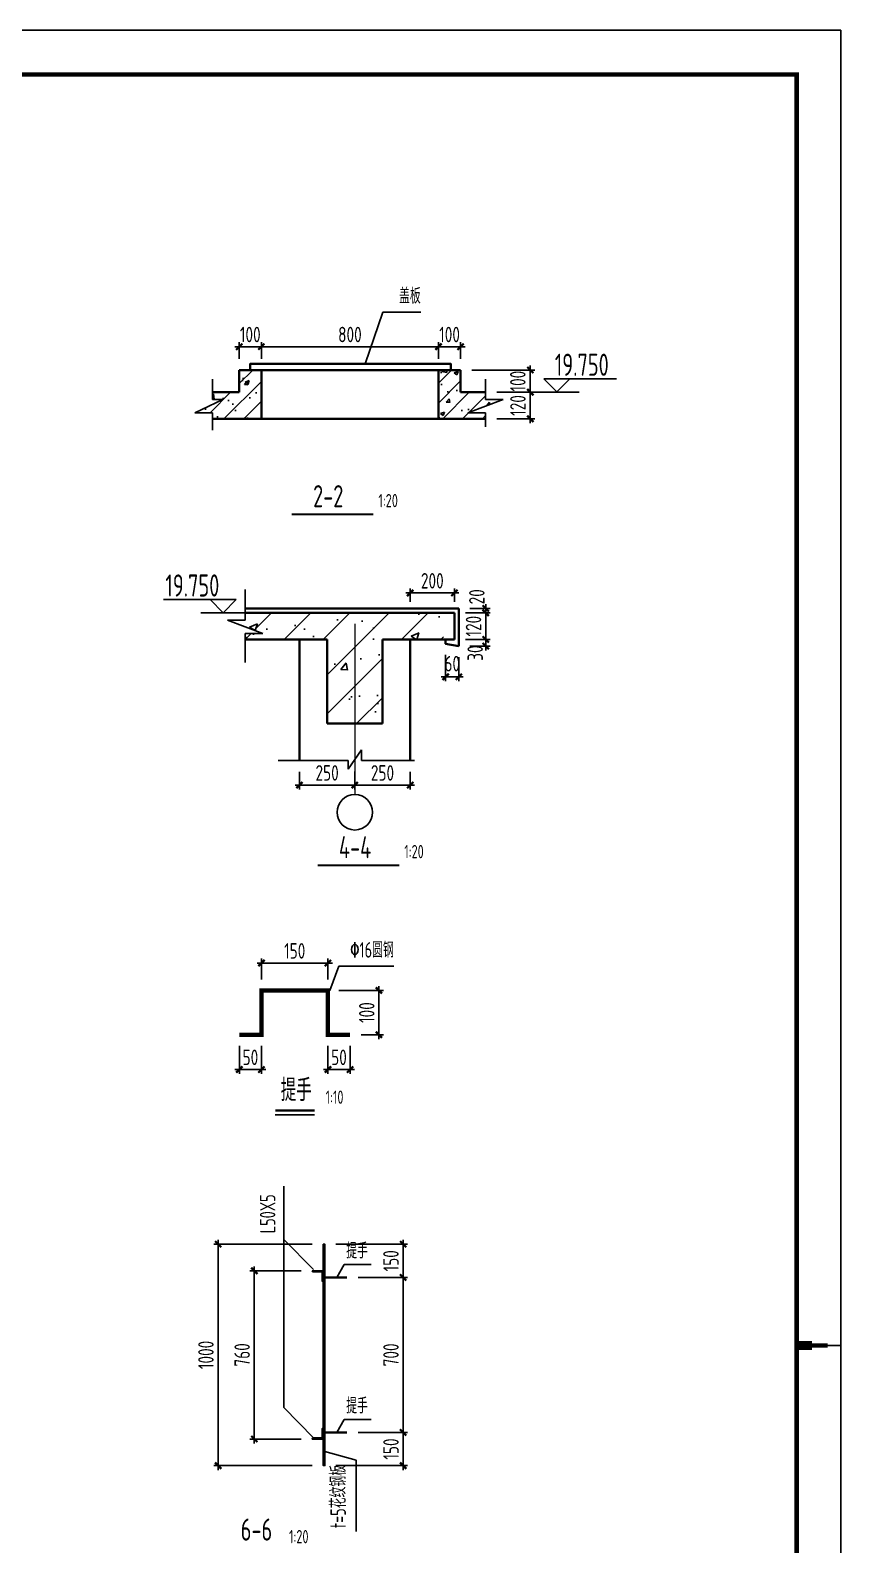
# Model space of a CAD drawing. Extents: x 665703 to 1047784, y -160603 to 92239.
# Drawn here: x 930148 to 948469, y -65546 to -31349 of the extents above; entities that cross this region are included whole.
import ezdxf
from ezdxf.enums import TextEntityAlignment as Align

# ---------------------------------------------------------------- set-up
doc = ezdxf.new("R2010")
doc.units = 0
doc.header["$LTSCALE"] = 800
doc.linetypes.add('ACAD_ISO10W100', pattern=[18, 12, -3, 0, -3])
doc.layers.get('0').update_dxf_attribs({"linetype": 'CONTINUOUS'})
doc.layers.get('Defpoints').update_dxf_attribs({"linetype": 'CONTINUOUS'})
for name, color, linetype in [('DIM', 2, 'CONTINUOUS'), ('HATCH', 254, 'CONTINUOUS'), ('TEXT', 7, 'CONTINUOUS'), ('THICK', 6, 'CONTINUOUS'), ('THIN', 7, 'CONTINUOUS'), ('TK', 7, 'CONTINUOUS'), ('细线', 7, 'CONTINUOUS')]:
    doc.layers.add(name, color=color, linetype=linetype)
doc.layers.add('实体线', color=3, linetype='CONTINUOUS', lineweight=35)
doc.layers.add('轴线', color=4, linetype='ACAD_ISO10W100', lineweight=20)
doc.styles.add('TSSD_Dimension', font='Tssdeng.shx', dxfattribs={"width": 0.75, "bigfont": 'hztxt.shx'})
doc.styles.add('TSSD_Norm', font='Tssdeng.shx', dxfattribs={"bigfont": 'hztxt.shx'})
doc.styles.add('TSSD_Rein', font='Tssdeng.shx', dxfattribs={"width": 0.7, "bigfont": 'hztxt.shx'})
doc.dimstyles.new('TSSD_20_100', dxfattribs={"dimtxt": 350, "dimasz": 100, "dimexe": 100, "dimexo": 250, "dimgap": 100, "dimtad": 1, "dimdec": 0, "dimlfac": 0.2, "dimzin": 0, "dimdsep": 46, "dimtxsty": 'TSSD_Dimension', "dimblk": 'ARCHTICK', "dimcen": 0, "dimdle": 100, "dimclrt": 7, "dimadec": 0, "dimazin": 0, "dimtfac": 1, "dimtdec": 0, "dimtix": 1, "dimtmove": 2, "dimatfit": 3, "dimldrblk": 'ARCHTICK', "dimfxl": 0, "dimtolj": 1, "dimtzin": 0, "dimarcsym": 0})

# ---------------------------------------------------------------- blocks, each defined once
blk = doc.blocks.new('_ArchTick')
at = {"color": 0, "const_width": 0.5}
blk.add_lwpolyline([(-0.71, -0.71), (0.71, 0.71)], dxfattribs=at)
blk = doc.blocks.new('*D332')
at = {"layer": 'Defpoints', "color": 0, "transparency": 16777216}
for p in [(940429, -39521), (940429, -40121), (941438, -40121)]:
    blk.add_point(p, dxfattribs=at)
at = {"layer": 'DIM', "color": 0, "lineweight": -2, "transparency": 16777216}
for p, q in [((940679, -39521), (941538, -39521)), ((941438, -39421), (941438, -40221)), ((940679, -40121), (941538, -40121))]:
    blk.add_line(p, q, dxfattribs=at)
at = {"layer": 'DIM', "color": 0, "lineweight": -2, "transparency": 16777216, "xscale": 100, "yscale": 100, "zscale": 100}
for p, rotation in [((941438, -39521), 90), ((941438, -40121), 270)]:
    blk.add_blockref('_ArchTick', p, dxfattribs=dict(at, rotation=rotation))
at = {"layer": 'DIM', "color": 7, "transparency": 16777216, "insert": (941159, -39821), "char_height": 350, "attachment_point": 5, "rotation": 90, "style": 'TSSD_Dimension'}
blk.add_mtext('\\A1;120', dxfattribs=at)
blk = doc.blocks.new('*D333')
at = {"layer": 'Defpoints', "color": 0, "transparency": 16777216}
for p in [(939865, -39021), (940429, -39521), (941438, -39521)]:
    blk.add_point(p, dxfattribs=at)
at = {"layer": 'DIM', "color": 0, "lineweight": -2, "transparency": 16777216}
for p, q in [((941438, -38921), (941438, -39621)), ((940115, -39021), (941538, -39021)), ((940679, -39521), (941538, -39521))]:
    blk.add_line(p, q, dxfattribs=at)
at = {"layer": 'DIM', "color": 0, "lineweight": -2, "transparency": 16777216, "xscale": 100, "yscale": 100, "zscale": 100}
for p, rotation in [((941438, -39021), 90), ((941438, -39521), 270)]:
    blk.add_blockref('_ArchTick', p, dxfattribs=dict(at, rotation=rotation))
at = {"layer": 'DIM', "color": 7, "transparency": 16777216, "insert": (941156, -39271), "char_height": 350, "attachment_point": 5, "rotation": 90, "style": 'TSSD_Dimension'}
blk.add_mtext('\\A1;100', dxfattribs=at)
blk = doc.blocks.new('*D334')
at = {"layer": 'Defpoints', "color": 0, "transparency": 16777216}
for p in [(939865, -38494), (939365, -39021), (939865, -39021)]:
    blk.add_point(p, dxfattribs=at)
at = {"layer": 'DIM', "color": 0, "lineweight": -2, "transparency": 16777216}
for p, q in [((939365, -38494), (939265, -38494)), ((939365, -38771), (939365, -38394)), ((939365, -38494), (939865, -38494)), ((939865, -38771), (939865, -38394)), ((939865, -38494), (939965, -38494))]:
    blk.add_line(p, q, dxfattribs=at)
at = {"layer": 'DIM', "color": 0, "lineweight": -2, "transparency": 16777216, "xscale": 100, "yscale": 100, "zscale": 100}
blk.add_blockref('_ArchTick', (939365, -38494), dxfattribs=at)
at = {"layer": 'DIM', "color": 0, "lineweight": -2, "transparency": 16777216, "xscale": 100, "yscale": 100, "zscale": 100, "rotation": 180}
blk.add_blockref('_ArchTick', (939865, -38494), dxfattribs=at)
at = {"layer": 'DIM', "color": 7, "transparency": 16777216, "insert": (939615, -38219), "char_height": 350, "attachment_point": 5, "style": 'TSSD_Dimension'}
blk.add_mtext('\\A1;100', dxfattribs=at)
blk = doc.blocks.new('*D336')
at = {"layer": 'Defpoints', "color": 0, "transparency": 16777216}
for p in [(935365, -38494), (934865, -39021), (935365, -39021)]:
    blk.add_point(p, dxfattribs=at)
at = {"layer": 'DIM', "color": 0, "lineweight": -2, "transparency": 16777216}
for p, q in [((934865, -38494), (934765, -38494)), ((934865, -38771), (934865, -38394)), ((934865, -38494), (935365, -38494)), ((935365, -38771), (935365, -38394)), ((935365, -38494), (935465, -38494))]:
    blk.add_line(p, q, dxfattribs=at)
at = {"layer": 'DIM', "color": 0, "lineweight": -2, "transparency": 16777216, "xscale": 100, "yscale": 100, "zscale": 100}
blk.add_blockref('_ArchTick', (934865, -38494), dxfattribs=at)
at = {"layer": 'DIM', "color": 0, "lineweight": -2, "transparency": 16777216, "xscale": 100, "yscale": 100, "zscale": 100, "rotation": 180}
blk.add_blockref('_ArchTick', (935365, -38494), dxfattribs=at)
at = {"layer": 'DIM', "color": 7, "transparency": 16777216, "insert": (935115, -38219), "char_height": 350, "attachment_point": 5, "style": 'TSSD_Dimension'}
blk.add_mtext('\\A1;100', dxfattribs=at)
blk = doc.blocks.new('*D337')
at = {"layer": 'Defpoints', "color": 0, "transparency": 16777216}
for p in [(939365, -38494), (935365, -39021), (939365, -39021)]:
    blk.add_point(p, dxfattribs=at)
at = {"layer": 'DIM', "color": 0, "lineweight": -2, "transparency": 16777216}
for p, q in [((935265, -38494), (939465, -38494)), ((935365, -38771), (935365, -38394)), ((939365, -38771), (939365, -38394))]:
    blk.add_line(p, q, dxfattribs=at)
at = {"layer": 'DIM', "color": 0, "lineweight": -2, "transparency": 16777216, "xscale": 100, "yscale": 100, "zscale": 100, "rotation": 180}
blk.add_blockref('_ArchTick', (935365, -38494), dxfattribs=at)
at = {"layer": 'DIM', "color": 0, "lineweight": -2, "transparency": 16777216, "xscale": 100, "yscale": 100, "zscale": 100}
blk.add_blockref('_ArchTick', (939365, -38494), dxfattribs=at)
at = {"layer": 'DIM', "color": 7, "transparency": 16777216, "insert": (937365, -38219), "char_height": 350, "attachment_point": 5, "style": 'TSSD_Dimension'}
blk.add_mtext('\\A1;800', dxfattribs=at)
blk = doc.blocks.new('*D338')
at = {"layer": 'Defpoints', "color": 0, "transparency": 16777216}
for p in [(936868, -54030), (937368, -54030), (937368, -54816)]:
    blk.add_point(p, dxfattribs=at)
at = {"layer": 'DIM', "color": 0, "lineweight": -2, "transparency": 16777216}
for p, q in [((936868, -54280), (936868, -54916)), ((937368, -54280), (937368, -54916)), ((936868, -54816), (936768, -54816)), ((936868, -54816), (937368, -54816)), ((937368, -54816), (937468, -54816))]:
    blk.add_line(p, q, dxfattribs=at)
at = {"layer": 'DIM', "color": 0, "lineweight": -2, "transparency": 16777216, "xscale": 100, "yscale": 100, "zscale": 100}
blk.add_blockref('_ArchTick', (936868, -54816), dxfattribs=at)
at = {"layer": 'DIM', "color": 0, "lineweight": -2, "transparency": 16777216, "xscale": 100, "yscale": 100, "zscale": 100, "rotation": 180}
blk.add_blockref('_ArchTick', (937368, -54816), dxfattribs=at)
at = {"layer": 'DIM', "color": 7, "transparency": 16777216, "insert": (937118, -54541), "char_height": 350, "attachment_point": 5, "style": 'TSSD_Dimension'}
blk.add_mtext('\\A1;50', dxfattribs=at)
blk = doc.blocks.new('*D339')
at = {"layer": 'Defpoints', "color": 0, "transparency": 16777216}
for p in [(934868, -54030), (935368, -54030), (935368, -54816)]:
    blk.add_point(p, dxfattribs=at)
at = {"layer": 'DIM', "color": 0, "lineweight": -2, "transparency": 16777216}
for p, q in [((934868, -54280), (934868, -54916)), ((935368, -54280), (935368, -54916)), ((934868, -54816), (934768, -54816)), ((934868, -54816), (935368, -54816)), ((935368, -54816), (935468, -54816))]:
    blk.add_line(p, q, dxfattribs=at)
at = {"layer": 'DIM', "color": 0, "lineweight": -2, "transparency": 16777216, "xscale": 100, "yscale": 100, "zscale": 100}
blk.add_blockref('_ArchTick', (934868, -54816), dxfattribs=at)
at = {"layer": 'DIM', "color": 0, "lineweight": -2, "transparency": 16777216, "xscale": 100, "yscale": 100, "zscale": 100, "rotation": 180}
blk.add_blockref('_ArchTick', (935368, -54816), dxfattribs=at)
at = {"layer": 'DIM', "color": 7, "transparency": 16777216, "insert": (935118, -54541), "char_height": 350, "attachment_point": 5, "style": 'TSSD_Dimension'}
blk.add_mtext('\\A1;50', dxfattribs=at)
blk = doc.blocks.new('*D340')
at = {"layer": 'Defpoints', "color": 0, "transparency": 16777216}
for p in [(936514, -59360), (935206, -63160), (936514, -63160)]:
    blk.add_point(p, dxfattribs=at)
at = {"layer": 'DIM', "color": 0, "lineweight": -2, "transparency": 16777216}
for p, q in [((936264, -59360), (935106, -59360)), ((935206, -59260), (935206, -63260)), ((936264, -63160), (935106, -63160))]:
    blk.add_line(p, q, dxfattribs=at)
at = {"layer": 'DIM', "color": 0, "lineweight": -2, "transparency": 16777216, "xscale": 100, "yscale": 100, "zscale": 100}
for p, rotation in [((935206, -59360), 90), ((935206, -63160), 270)]:
    blk.add_blockref('_ArchTick', p, dxfattribs=dict(at, rotation=rotation))
at = {"layer": 'DIM', "color": 7, "transparency": 16777216, "insert": (934931, -61260), "char_height": 350, "attachment_point": 5, "rotation": 90, "style": 'TSSD_Dimension'}
blk.add_mtext('\\A1;760', dxfattribs=at)
blk = doc.blocks.new('*D341')
at = {"layer": 'Defpoints', "color": 0, "transparency": 16777216}
for p in [(937299, -63010), (938567, -63010), (936799, -63760)]:
    blk.add_point(p, dxfattribs=at)
at = {"layer": 'DIM', "color": 0, "lineweight": -2, "transparency": 16777216}
for p, q in [((938567, -63860), (938567, -62910)), ((937549, -63010), (938667, -63010)), ((937049, -63760), (938667, -63760))]:
    blk.add_line(p, q, dxfattribs=at)
at = {"layer": 'DIM', "color": 0, "lineweight": -2, "transparency": 16777216, "xscale": 100, "yscale": 100, "zscale": 100}
for p, rotation in [((938567, -63010), 90), ((938567, -63760), 270)]:
    blk.add_blockref('_ArchTick', p, dxfattribs=dict(at, rotation=rotation))
at = {"layer": 'DIM', "color": 7, "transparency": 16777216, "insert": (938292, -63385), "char_height": 350, "attachment_point": 5, "rotation": 90, "style": 'TSSD_Dimension'}
blk.add_mtext('\\A1;150', dxfattribs=at)
blk = doc.blocks.new('*D342')
at = {"layer": 'Defpoints', "color": 0, "transparency": 16777216}
for p in [(937299, -59510), (938567, -59510), (937299, -63010)]:
    blk.add_point(p, dxfattribs=at)
at = {"layer": 'DIM', "color": 0, "lineweight": -2, "transparency": 16777216}
for p, q in [((938567, -63110), (938567, -59410)), ((937549, -59510), (938667, -59510)), ((937549, -63010), (938667, -63010))]:
    blk.add_line(p, q, dxfattribs=at)
at = {"layer": 'DIM', "color": 0, "lineweight": -2, "transparency": 16777216, "xscale": 100, "yscale": 100, "zscale": 100}
for p, rotation in [((938567, -59510), 90), ((938567, -63010), 270)]:
    blk.add_blockref('_ArchTick', p, dxfattribs=dict(at, rotation=rotation))
at = {"layer": 'DIM', "color": 7, "transparency": 16777216, "insert": (938292, -61260), "char_height": 350, "attachment_point": 5, "rotation": 90, "style": 'TSSD_Dimension'}
blk.add_mtext('\\A1;700', dxfattribs=at)
blk = doc.blocks.new('*D343')
at = {"layer": 'Defpoints', "color": 0, "transparency": 16777216}
for p in [(936799, -58760), (937299, -59510), (938567, -59510)]:
    blk.add_point(p, dxfattribs=at)
at = {"layer": 'DIM', "color": 0, "lineweight": -2, "transparency": 16777216}
for p, q in [((937049, -58760), (938667, -58760)), ((938567, -58660), (938567, -59610)), ((937549, -59510), (938667, -59510))]:
    blk.add_line(p, q, dxfattribs=at)
at = {"layer": 'DIM', "color": 0, "lineweight": -2, "transparency": 16777216, "xscale": 100, "yscale": 100, "zscale": 100}
for p, rotation in [((938567, -58760), 90), ((938567, -59510), 270)]:
    blk.add_blockref('_ArchTick', p, dxfattribs=dict(at, rotation=rotation))
at = {"layer": 'DIM', "color": 7, "transparency": 16777216, "insert": (938292, -59135), "char_height": 350, "attachment_point": 5, "rotation": 90, "style": 'TSSD_Dimension'}
blk.add_mtext('\\A1;150', dxfattribs=at)
blk = doc.blocks.new('*D344')
at = {"layer": 'Defpoints', "color": 0, "transparency": 16777216}
for p in [(936868, -52412), (935368, -53030), (936868, -53030)]:
    blk.add_point(p, dxfattribs=at)
at = {"layer": 'DIM', "color": 0, "lineweight": -2, "transparency": 16777216}
for p, q in [((935368, -52780), (935368, -52312)), ((936868, -52780), (936868, -52312)), ((935268, -52412), (936968, -52412))]:
    blk.add_line(p, q, dxfattribs=at)
at = {"layer": 'DIM', "color": 0, "lineweight": -2, "transparency": 16777216, "xscale": 100, "yscale": 100, "zscale": 100, "rotation": 180}
blk.add_blockref('_ArchTick', (935368, -52412), dxfattribs=at)
at = {"layer": 'DIM', "color": 0, "lineweight": -2, "transparency": 16777216, "xscale": 100, "yscale": 100, "zscale": 100}
blk.add_blockref('_ArchTick', (936868, -52412), dxfattribs=at)
at = {"layer": 'DIM', "color": 7, "transparency": 16777216, "insert": (936118, -52137), "char_height": 350, "attachment_point": 5, "style": 'TSSD_Dimension'}
blk.add_mtext('\\A1;150', dxfattribs=at)
blk = doc.blocks.new('*D345')
at = {"layer": 'Defpoints', "color": 0, "transparency": 16777216}
for p in [(936868, -53030), (937368, -54030), (938020, -54030)]:
    blk.add_point(p, dxfattribs=at)
at = {"layer": 'DIM', "color": 0, "lineweight": -2, "transparency": 16777216}
for p, q in [((938020, -52930), (938020, -54130)), ((937118, -53030), (938120, -53030)), ((937618, -54030), (938120, -54030))]:
    blk.add_line(p, q, dxfattribs=at)
at = {"layer": 'DIM', "color": 0, "lineweight": -2, "transparency": 16777216, "xscale": 100, "yscale": 100, "zscale": 100}
for p, rotation in [((938020, -53030), 90), ((938020, -54030), 270)]:
    blk.add_blockref('_ArchTick', p, dxfattribs=dict(at, rotation=rotation))
at = {"layer": 'DIM', "color": 7, "transparency": 16777216, "insert": (937745, -53530), "char_height": 350, "attachment_point": 5, "rotation": 90, "style": 'TSSD_Dimension'}
blk.add_mtext('\\A1;100', dxfattribs=at)
blk = doc.blocks.new('*D350')
at = {"layer": 'Defpoints', "color": 0, "transparency": 16777216}
for p in [(936764, -58760), (934389, -63760), (936764, -63760)]:
    blk.add_point(p, dxfattribs=at)
at = {"layer": 'DIM', "color": 0, "lineweight": -2, "transparency": 16777216}
for p, q in [((936514, -58760), (934289, -58760)), ((934389, -58660), (934389, -63860)), ((936514, -63760), (934289, -63760))]:
    blk.add_line(p, q, dxfattribs=at)
at = {"layer": 'DIM', "color": 0, "lineweight": -2, "transparency": 16777216, "xscale": 100, "yscale": 100, "zscale": 100}
for p, rotation in [((934389, -58760), 90), ((934389, -63760), 270)]:
    blk.add_blockref('_ArchTick', p, dxfattribs=dict(at, rotation=rotation))
at = {"layer": 'DIM', "color": 7, "transparency": 16777216, "insert": (934114, -61260), "char_height": 350, "attachment_point": 5, "rotation": 90, "style": 'TSSD_Dimension'}
blk.add_mtext('\\A1;1000', dxfattribs=at)
blk = doc.blocks.new('*D384')
at = {"layer": 'Defpoints', "color": 0, "transparency": 16777216}
for p in [(939725, -44055), (938725, -44505), (939725, -44505)]:
    blk.add_point(p, dxfattribs=at)
at = {"layer": 'DIM', "color": 0, "lineweight": -2, "transparency": 16777216}
for p, q in [((938625, -44055), (939825, -44055)), ((938725, -44255), (938725, -43955)), ((939725, -44255), (939725, -43955))]:
    blk.add_line(p, q, dxfattribs=at)
at = {"layer": 'DIM', "color": 0, "lineweight": -2, "transparency": 16777216, "xscale": 100, "yscale": 100, "zscale": 100, "rotation": 180}
blk.add_blockref('_ArchTick', (938725, -44055), dxfattribs=at)
at = {"layer": 'DIM', "color": 0, "lineweight": -2, "transparency": 16777216, "xscale": 100, "yscale": 100, "zscale": 100}
blk.add_blockref('_ArchTick', (939725, -44055), dxfattribs=at)
at = {"layer": 'DIM', "color": 7, "transparency": 16777216, "insert": (939225, -43780), "char_height": 350, "attachment_point": 5, "style": 'TSSD_Dimension'}
blk.add_mtext('\\A1;200', dxfattribs=at)
blk = doc.blocks.new('*D385')
at = {"layer": 'Defpoints', "color": 0, "transparency": 16777216}
for p in [(939725, -45105), (939825, -45255), (940431, -45255)]:
    blk.add_point(p, dxfattribs=at)
at = {"layer": 'DIM', "color": 0, "lineweight": -2, "transparency": 16777216}
for p, q in [((939975, -45105), (940531, -45105)), ((940431, -45105), (940431, -45005)), ((940431, -45105), (940431, -45255)), ((940075, -45255), (940531, -45255)), ((940431, -45255), (940431, -45355))]:
    blk.add_line(p, q, dxfattribs=at)
at = {"layer": 'DIM', "color": 0, "lineweight": -2, "transparency": 16777216, "xscale": 100, "yscale": 100, "zscale": 100}
for p, rotation in [((940431, -45105), 270), ((940431, -45255), 90)]:
    blk.add_blockref('_ArchTick', p, dxfattribs=dict(at, rotation=rotation))
at = {"layer": 'DIM', "color": 7, "transparency": 16777216, "insert": (940193, -45413), "char_height": 350, "attachment_point": 5, "rotation": 90, "style": 'TSSD_Dimension'}
blk.add_mtext('\\A1;30', dxfattribs=at)
blk = doc.blocks.new('*D386')
at = {"layer": 'Defpoints', "color": 0, "transparency": 16777216}
for p in [(939525, -45205), (939825, -45255), (939825, -45949)]:
    blk.add_point(p, dxfattribs=at)
at = {"layer": 'DIM', "color": 0, "lineweight": -2, "transparency": 16777216}
for p, q in [((939525, -45455), (939525, -46049)), ((939825, -45505), (939825, -46049)), ((939425, -45949), (939925, -45949))]:
    blk.add_line(p, q, dxfattribs=at)
at = {"layer": 'DIM', "color": 0, "lineweight": -2, "transparency": 16777216, "xscale": 100, "yscale": 100, "zscale": 100, "rotation": 180}
blk.add_blockref('_ArchTick', (939525, -45949), dxfattribs=at)
at = {"layer": 'DIM', "color": 0, "lineweight": -2, "transparency": 16777216, "xscale": 100, "yscale": 100, "zscale": 100}
blk.add_blockref('_ArchTick', (939825, -45949), dxfattribs=at)
at = {"layer": 'DIM', "color": 7, "transparency": 16777216, "insert": (939675, -45651), "char_height": 350, "attachment_point": 5, "style": 'TSSD_Dimension'}
blk.add_mtext('\\A1;60', dxfattribs=at)
blk = doc.blocks.new('*D387')
at = {"layer": 'Defpoints', "color": 0, "transparency": 16777216}
for p in [(939725, -44505), (939725, -45105), (940431, -45105)]:
    blk.add_point(p, dxfattribs=at)
at = {"layer": 'DIM', "color": 0, "lineweight": -2, "transparency": 16777216}
for p, q in [((940431, -44505), (940431, -44405)), ((939975, -44505), (940531, -44505)), ((940431, -44505), (940431, -45105)), ((939975, -45105), (940531, -45105)), ((940431, -45105), (940431, -45205))]:
    blk.add_line(p, q, dxfattribs=at)
at = {"layer": 'DIM', "color": 0, "lineweight": -2, "transparency": 16777216, "xscale": 100, "yscale": 100, "zscale": 100}
for p, rotation in [((940431, -44505), 270), ((940431, -45105), 90)]:
    blk.add_blockref('_ArchTick', p, dxfattribs=dict(at, rotation=rotation))
at = {"layer": 'DIM', "color": 7, "transparency": 16777216, "insert": (940156, -44805), "char_height": 350, "attachment_point": 5, "rotation": 90, "style": 'TSSD_Dimension'}
blk.add_mtext('\\A1;120', dxfattribs=at)
blk = doc.blocks.new('*D388')
at = {"layer": 'Defpoints', "color": 0, "transparency": 16777216}
for p in [(939825, -44405), (940431, -44405), (939725, -44505)]:
    blk.add_point(p, dxfattribs=at)
at = {"layer": 'DIM', "color": 0, "lineweight": -2, "transparency": 16777216}
for p, q in [((940075, -44405), (940531, -44405)), ((940431, -44405), (940431, -44305)), ((940431, -44505), (940431, -44405)), ((939975, -44505), (940531, -44505)), ((940431, -44505), (940431, -44605))]:
    blk.add_line(p, q, dxfattribs=at)
at = {"layer": 'DIM', "color": 0, "lineweight": -2, "transparency": 16777216, "xscale": 100, "yscale": 100, "zscale": 100}
for p, rotation in [((940431, -44405), 270), ((940431, -44505), 90)]:
    blk.add_blockref('_ArchTick', p, dxfattribs=dict(at, rotation=rotation))
at = {"layer": 'DIM', "color": 7, "transparency": 16777216, "insert": (940231, -44141), "char_height": 350, "attachment_point": 5, "rotation": 90, "style": 'TSSD_Dimension'}
blk.add_mtext('\\A1;20', dxfattribs=at)
blk = doc.blocks.new('*D389')
at = {"layer": 'Defpoints', "color": 0, "transparency": 16777216}
for p in [(937475, -47836), (938725, -47841), (938725, -48393)]:
    blk.add_point(p, dxfattribs=at)
at = {"layer": 'DIM', "color": 0, "lineweight": -2, "transparency": 16777216}
for p, q in [((937475, -48086), (937475, -48493)), ((938725, -48091), (938725, -48493)), ((937375, -48393), (938825, -48393))]:
    blk.add_line(p, q, dxfattribs=at)
at = {"layer": 'DIM', "color": 0, "lineweight": -2, "transparency": 16777216, "xscale": 100, "yscale": 100, "zscale": 100, "rotation": 180}
blk.add_blockref('_ArchTick', (937475, -48393), dxfattribs=at)
at = {"layer": 'DIM', "color": 0, "lineweight": -2, "transparency": 16777216, "xscale": 100, "yscale": 100, "zscale": 100}
blk.add_blockref('_ArchTick', (938725, -48393), dxfattribs=at)
at = {"layer": 'DIM', "color": 7, "transparency": 16777216, "insert": (938100, -48118), "char_height": 350, "attachment_point": 5, "style": 'TSSD_Dimension'}
blk.add_mtext('\\A1;250', dxfattribs=at)
blk = doc.blocks.new('*D390')
at = {"layer": 'Defpoints', "color": 0, "transparency": 16777216}
for p in [(936225, -47841), (937475, -47836), (937475, -48393)]:
    blk.add_point(p, dxfattribs=at)
at = {"layer": 'DIM', "color": 0, "lineweight": -2, "transparency": 16777216}
for p, q in [((936225, -48091), (936225, -48493)), ((937475, -48086), (937475, -48493)), ((936125, -48393), (937575, -48393))]:
    blk.add_line(p, q, dxfattribs=at)
at = {"layer": 'DIM', "color": 0, "lineweight": -2, "transparency": 16777216, "xscale": 100, "yscale": 100, "zscale": 100, "rotation": 180}
blk.add_blockref('_ArchTick', (936225, -48393), dxfattribs=at)
at = {"layer": 'DIM', "color": 0, "lineweight": -2, "transparency": 16777216, "xscale": 100, "yscale": 100, "zscale": 100}
blk.add_blockref('_ArchTick', (937475, -48393), dxfattribs=at)
at = {"layer": 'DIM', "color": 7, "transparency": 16777216, "insert": (936850, -48118), "char_height": 350, "attachment_point": 5, "style": 'TSSD_Dimension'}
blk.add_mtext('\\A1;250', dxfattribs=at)
blk = doc.blocks.new('MI')
at = {"layer": 'TK'}
for points, const_width in [([(83100, 29700), (83450, 29700)], 200), ([(83100, 29700), (83800, 29700)], 100), ([(84100, 29700), (83100, 29700)], 35)]:
    blk.add_lwpolyline(points, dxfattribs=dict(at, const_width=const_width))

msp = doc.modelspace()

# ---------------------------------------------------------------- hatches: boundary and pattern name
at = {"layer": 'HATCH'}
h = msp.add_hatch(dxfattribs=at)
h.set_pattern_fill('ANSI31', color=256, scale=100, style=0)
h.set_pattern_definition([(45, (893845.83, -59242.92), (-224.5064, 224.5064), [])])
h.paths.add_polyline_path([(935365.2, -40121.2), (935365.2, -39021.2), (934865.2, -39021.2), (934865.2, -39521.2), (934264.3, -39521.2), (934264.3, -39686.1), (934497.8, -39686.1), (933864.3, -39986.1), (934264.3, -39986.1), (934264.3, -40121.2)])
h.paths.add_polyline_path([(940428.7, -40121.2), (940428.7, -39986.1), (940028.7, -39986.1), (940828.7, -39686.1), (940428.7, -39686.1), (940428.7, -39521.2), (939865.2, -39521.2), (939865.2, -39021.2), (939365.2, -39021.2), (939365.2, -40121.2)])
h = msp.add_hatch(dxfattribs=at)
h.set_pattern_fill('AR-CONC', color=256, scale=5, style=0)
h.set_pattern_definition([(50, (893845.8, -59242.9), (910.923, -79.695), [95.25, -1047.75]), (355, (893845.8, -59242.9), (-176.214, 955.283), [76.2, -838.2]), (100.451, (893921.74, -59249.6), (734.713, 875.583), [80.95, -890.45]), (46.1842, (893845.8, -58988.9), (1355.395, -210.212), [142.875, -1571.625]), (96.6356, (893958.8, -59006.4), (1187.02, 1237.128), [121.425, -1335.675]), (351.184, (893845.8, -58988.9), (1187.023, 1237.126), [114.3, -1257.3]), (21, (893972.8, -59052.4), (758.074, -511.328), [95.25, -1047.75]), (326, (893972.8, -59052.4), (309.01, 920.94), [76.2, -838.2]), (71.4514, (894036, -59095), (1067.082, 409.614), [80.95, -890.45]), (37.5, (893845.83, -59242.92), (15.443, 422.7752), [0, -828.04, 0, -850.9, 0, -841.375]), (7.5, (893845.83, -59242.9), (334.0983, 500.903), [0, -485.14, 0, -808.99, 0, -320.675]), (327.5, (893562.62, -59242.92), (677.953, -28.6437), [0, -317.5, 0, -990.6, 0, -1314.45]), (317.5, (893435.6, -59242.9), (740.646, 127.1325), [0, -412.75, 0, -657.86, 0, -933.45])])
h.paths.add_polyline_path([(935365.2, -39021.2), (934865.2, -39021.2), (934865.2, -39521.2), (934264.3, -39521.2), (934264.3, -39686.1), (934497.8, -39686.1), (933864.3, -39986.1), (934264.3, -39986.1), (934264.3, -40121.2), (935365.2, -40121.2)])
h.paths.add_polyline_path([(940428.7, -40121.2), (940428.7, -39986.1), (940028.7, -39986.1), (940828.7, -39686.1), (940428.7, -39686.1), (940428.7, -39521.2), (939865.2, -39521.2), (939865.2, -39021.2), (939365.2, -39021.2), (939365.2, -40121.2)])
at = {"layer": '细线'}
h = msp.add_hatch(dxfattribs=at)
h.set_pattern_fill('AR-HNT', color=256, scale=10, style=0)
h.set_pattern_definition([(45, (683974.8, -72504.5), (-441.9417, 441.9417), []), (50, (683974.8, -72504.5), (1821.847, -159.391), [190.5, -2095.5]), (355, (683974.8, -72504.5), (-352.428, 1910.566), [152.4, -1676.4]), (100.451, (684126.6, -72517.8), (1469.425, 1751.167), [161.9, -1780.9]), (46.1842, (683974.8, -71996.5), (2710.79, -420.423), [285.75, -3143.25]), (96.6356, (684200.7, -72031.5), (2374.042, 2474.256), [242.85, -2671.35]), (351.184, (683974.8, -71996.5), (2374.046, 2474.25), [228.6, -2514.6]), (21, (684228.8, -72123.5), (1516.149, -1022.655), [190.5, -2095.5]), (326, (684228.8, -72123.5), (618.02, 1841.88), [152.4, -1676.4]), (71.4514, (684355.1, -72208.7), (2134.165, 819.229), [161.9, -1780.9]), (37.5, (683974.8, -72504.5), (30.886, 845.5504), [0, -1656.08, 0, -1701.8, 0, -1682.75]), (7.5, (683974.8, -72504.5), (668.1966, 1001.8057), [0, -970.28, 0, -1617.98, 0, -641.35]), (327.5, (683408.36, -72504.5), (1355.906, -57.2874), [0, -635, 0, -1981.2, 0, -2628.9]), (317.5, (683154.4, -72504.5), (1481.292, 254.265), [0, -825.5, 0, -1315.72, 0, -1866.9])])
h.paths.add_polyline_path([(938100.3, -45105.2), (939475.3, -45105.2), (939475.3, -44505.2), (934999.1, -44505.2), (934999.1, -44670.2), (934599.1, -44670.2), (935399.1, -44970.2), (934999.1, -44970.2), (934999.1, -45105.2), (936850.3, -45105.2), (936850.3, -47005.2), (938100.3, -47005.2)])
h = msp.add_hatch(dxfattribs=at)
h.set_pattern_fill('ANSI32', color=256, scale=10, angle=-90, style=0)
h.set_pattern_definition([(315, (915091.47, 14907.16), (67.35192, 67.35192), []), (315, (915091.47, 14862.26), (67.35192, 67.35192), [])])
h.paths.add_polyline_path([(936762.4, -59609.8), (936764.1, -59609.8), (936764.1, -59359.8), (936514.1, -59359.8), (936514.1, -59361.5, 0.4071732), (936537.4, -59384.8), (936711.6, -59384.8, -0.4142136), (936739.1, -59412.3), (936739.1, -59586.5, 0.43431)])
h = msp.add_hatch(dxfattribs=at)
h.set_pattern_fill('ANSI32', color=256, scale=10, style=0)
h.set_pattern_definition([(45, (658805.38, -59642.495), (-67.35192, 67.35192), []), (45, (658850.28, -59642.495), (-67.35192, 67.35192), [])])
h.paths.add_polyline_path([(936764.1, -63759.8), (936799.1, -63759.8), (936799.1, -59259.8), (936764.1, -59259.8)])
h = msp.add_hatch(dxfattribs=at)
h.set_pattern_fill('ANSI32', color=256, scale=10, angle=-90, style=0)
h.set_pattern_definition([(315, (915091.47, 15407.16), (67.35192, 67.35192), []), (315, (915091.47, 15362.26), (67.35192, 67.35192), [])])
h.paths.add_polyline_path([(936764.1, -63159.8), (936764.1, -62909.8), (936762.4, -62909.8, 0.43431), (936739.1, -62933.2), (936739.1, -63107.3, -0.4142136), (936711.6, -63134.8), (936537.4, -63134.8, 0.4071732), (936514.1, -63158.2), (936514.1, -63159.8)])

# ---------------------------------------------------------------- linework, layer by layer
at = {"layer": 'THICK'}
msp.add_lwpolyline([(935679.9, -55741.8, 50, 50, 0), (936566.4, -55741.8, 50, 50, 0)], format="xyseb", dxfattribs=at)
at = {"layer": 'THIN'}
for p, q in [((938107.7, -37713.9), (937712.9, -38878.5)), ((938107.7, -37713.9), (938963.9, -37713.9)), ((937111.5, -52482.1), (936912.4, -53030)), ((937111.5, -52482.1), (938356.6, -52482.1)), ((935874.6, -62450.5), (935874.6, -57448.2)), ((935874.6, -58650.5), (936546.2, -59334.8)), ((937237.1, -59220), (937070.2, -59510.2)), ((937841.4, -59220), (937237.1, -59220)), ((935874.6, -62450.5), (936546.2, -63134.8)), ((937237.1, -62720), (937070.2, -63010.2)), ((937841.4, -62720), (937237.1, -62720)), ((937506.4, -63640), (936799.1, -63440.9)), ((937506.4, -63640), (937506.4, -65249.9))]:
    msp.add_line(p, q, dxfattribs=at)
msp.add_lwpolyline([(935679.9, -55841.8), (936566.4, -55841.8)], dxfattribs=at)
msp.add_lwpolyline([(936764.1, -58759.8), (936764.1, -63759.8), (936799.1, -63759.8), (936799.1, -58759.8)], close=True, dxfattribs=at)
for points in [[(936764.1, -59359.8), (936514.1, -59359.8), (936514.1, -59361.5, 0.4071732), (936537.4, -59384.8), (936711.6, -59384.8, -0.4142136), (936739.1, -59412.3), (936739.1, -59586.5, 0.43431), (936762.4, -59609.8), (936764.1, -59609.8), (936764.1, -59359.8)], [(936764.1, -63159.8), (936514.1, -63159.8), (936514.1, -63158.2, -0.4071732), (936537.4, -63134.8), (936711.6, -63134.8, 0.4142136), (936739.1, -63107.3), (936739.1, -62933.2, -0.43431), (936762.4, -62909.8), (936764.1, -62909.8), (936764.1, -63159.8)]]:
    msp.add_lwpolyline(points, format="xyb", dxfattribs=at)
at = {"layer": 'TK', "color": 2}
msp.add_lwpolyline([(948451.9, -31349.2), (864351.9, -31349.2), (864351.9, -90749.2), (948451.9, -90749.2)], close=True, dxfattribs=at)
at = {"layer": 'TK', "color": 2, "const_width": 100}
msp.add_lwpolyline([(866851.9, -32349.2), (947451.9, -32349.2), (947451.9, -89749.2), (866851.9, -89749.2)], close=True, dxfattribs=at)
at = {"layer": '实体线'}
for p, q in [((934865.2, -39521.2), (934865.2, -39021.2)), ((934865.2, -39021.2), (935365.2, -39021.2)), ((935365.2, -39021.2), (935365.2, -40121.2)), ((935365.2, -39021.2), (939365.2, -39021.2)), ((939865.2, -39021.2), (939365.2, -39021.2)), ((939365.2, -39021.2), (939365.2, -40121.2)), ((939865.2, -39521.2), (939865.2, -39021.2)), ((934264.3, -39521.2), (934865.2, -39521.2)), ((940428.7, -39521.2), (939865.2, -39521.2)), ((934264.3, -40121.2), (935365.2, -40121.2)), ((939365.2, -40121.2), (935365.2, -40121.2)), ((940428.7, -40121.2), (939365.2, -40121.2)), ((939825.3, -44405.2), (934999.1, -44405.2)), ((939825.3, -45255.2), (939825.3, -44405.2)), ((939725.3, -44505.2), (934999.1, -44505.2)), ((939725.3, -45105.2), (939725.3, -44505.2)), ((934999.1, -45105.2), (936850.3, -45105.2)), ((936225.3, -47841.1), (936225.3, -45105.2)), ((936850.3, -47005.2), (936850.3, -45105.2)), ((939725.3, -45105.2), (938100.3, -45105.2)), ((938100.3, -45105.2), (939725.3, -45105.2)), ((938100.3, -47005.2), (938100.3, -45105.2)), ((938725.3, -47841.1), (938725.3, -45105.2)), ((939525.3, -45205.2), (939525.3, -45105.2)), ((939825.3, -45255.2), (939525.3, -45205.2)), ((938100.3, -47005.2), (936850.3, -47005.2))]:
    msp.add_line(p, q, dxfattribs=at)
msp.add_lwpolyline([(935115.2, -39021.2), (939641.1, -39021.2), (939641.1, -38878.5), (935115.2, -38878.5)], close=True, dxfattribs=at)
at = {"layer": '细线'}
for p, q in [((934264.3, -39226.8), (934264.3, -39686.1)), ((940428.7, -39226.8), (940428.7, -39686.1)), ((942036.3, -39516.3), (941741.1, -39221.2)), ((941741.1, -39221.2), (943381.7, -39221.2)), ((942036.3, -39516.3), (942331.5, -39221.2)), ((941538.3, -39521.2), (942538.3, -39521.2)), ((934497.8, -39686.1), (933864.3, -39986.1)), ((933864.3, -39986.1), (934264.3, -39986.1)), ((934264.3, -39686.1), (934497.8, -39686.1)), ((934264.3, -39986.1), (934264.3, -40376.3)), ((940828.7, -39686.1), (940028.7, -39986.1)), ((940028.7, -39986.1), (940428.7, -39986.1)), ((940428.7, -39686.1), (940828.7, -39686.1)), ((940428.7, -39986.1), (940428.7, -40302.3)), ((934999.1, -43977.4), (934999.1, -44670.2)), ((934796.2, -44205.2), (933155.7, -44205.2)), ((934501.1, -44500.4), (934205.9, -44205.2)), ((934501.1, -44500.4), (934796.2, -44205.2)), ((934999.1, -44505.2), (933999.1, -44505.2)), ((934999.1, -44670.2), (934599.1, -44670.2)), ((934599.1, -44670.2), (935399.1, -44970.2)), ((935399.1, -44970.2), (934999.1, -44970.2)), ((934999.1, -44970.2), (934999.1, -45626.9)), ((935744.2, -47841.1), (937323.5, -47841.1)), ((937323.5, -48035.1), (937623.5, -47600.4)), ((937323.5, -47841.1), (937323.5, -48035.1)), ((937623.5, -47600.4), (937623.5, -47841.1)), ((937623.5, -47841.1), (938824.1, -47841.1))]:
    msp.add_line(p, q, dxfattribs=at)
for points, const_width in [([(936052.2, -42279.4), (937896.5, -42279.4)], 40), ([(936635.6, -50205.7), (938479.8, -50205.7)], 40), ([(934867.5, -54030), (935367.5, -54030), (935367.5, -53030), (936867.5, -53030), (936867.5, -54030), (937367.5, -54030)], 100), ([(936799.1, -59510.2), (936799.1, -59510.2), (937299.1, -59510.2), (937299.1, -59510.2)], 50), ([(936799.1, -63010.2), (936799.1, -63010.2), (937299.1, -63010.2), (937299.1, -63010.2)], 50)]:
    msp.add_lwpolyline(points, dxfattribs=dict(at, const_width=const_width))
msp.add_circle((937475.3, -49007.4), 400, dxfattribs=at)
at = {"layer": '轴线'}
msp.add_line((937475.3, -44754.1), (937475.3, -48607.4), dxfattribs=at)

# ---------------------------------------------------------------- block references
at = {"layer": 'TK', "color": 2}
msp.add_blockref('MI', (864351.9, -90749.2), dxfattribs=at)

# ---------------------------------------------------------------- texts
at = {"layer": 'TEXT', "style": 'TSSD_Norm', "width": 0.7}
for s, p in [('盖板', (938963.9, -37626.4)), ('%%13016圆钢', (938356.6, -52394.6)), ('提手', (937770.1, -59188)), ('提手', (937770.1, -62688))]:
    msp.add_text(s, height=350, dxfattribs=at).set_placement(p, align=Align.BOTTOM_RIGHT)
for s, height, p in [('提手', 500, (935803.7, -55680.2)), ('1:10', 300, (936816.4, -55680.2)), ('6-6', 500, (934899.8, -65603.6)), ('1:20', 300, (935990.2, -65603.6))]:
    msp.add_text(s, height=height, dxfattribs=at).set_placement(p, align=Align.BOTTOM_LEFT)
for s, p in [('L50X5', (935787.1, -57634.8)), ('t=5花纹钢板', (937378.7, -63744.3))]:
    msp.add_text(s, height=350, rotation=90, dxfattribs=at).set_placement(p, align=Align.BOTTOM_RIGHT)
at = {"layer": '细线', "style": 'TSSD_Rein', "width": 0.7}
for s, height, p in [('19.750', 500, (941992.2, -39151.4)), ('2-2', 500, (936533.3, -42119.2)), ('1:20', 300, (938008.9, -42119.2)), ('19.750', 500, (933199, -44135.5)), ('4-4', 500, (937116.7, -50045.5)), ('1:20', 300, (938592.3, -50045.5))]:
    msp.add_text(s, height=height, dxfattribs=at).set_placement(p)

# ---------------------------------------------------------------- dimensions: what is measured, and where the dimension line sits
at = {"layer": 'DIM'}
for base, p1, p2, picture, middle in [((935365.2, -38494), (934865.2, -39021.2), (935365.2, -39021.2), '*D336', (935115.2, -38219)), ((939365.2, -38494), (935365.2, -39021.2), (939365.2, -39021.2), '*D337', (937365.2, -38219)), ((939865.2, -38494), (939365.2, -39021.2), (939865.2, -39021.2), '*D334', (939615.2, -38219)), ((939725.3, -44055.1), (938725.3, -44505.2), (939725.3, -44505.2), '*D384', (939225.3, -43780.1)), ((937475.3, -48392.8), (936225.3, -47841.1), (937475.3, -47836.3), '*D390', (936850.3, -48117.8)), ((938725.3, -48392.8), (937475.3, -47836.3), (938725.3, -47841.1), '*D389', (938100.3, -48117.8))]:
    dim = msp.add_linear_dim(base=base, p1=p1, p2=p2, dimstyle='TSSD_20_100', dxfattribs=at)
    dim.commit()
    dim.dimension.update_dxf_attribs({"geometry": picture, "text_midpoint": middle})
for base, p1, p2, picture, middle in [((941438.3, -39521.2), (939865.2, -39021.2), (940428.7, -39521.2), '*D333', (941155.6, -39271.2)), ((941438.3, -40121.2), (940428.7, -39521.2), (940428.7, -40121.2), '*D332', (941158.7, -39821.2)), ((940431.3, -44405.2), (939725.3, -44505.2), (939825.3, -44405.2), '*D388', (940231.3, -44140.6)), ((940431.3, -45255.2), (939725.3, -45105.2), (939825.3, -45255.2), '*D385', (940192.5, -45413.1))]:
    dim = msp.add_linear_dim(base=base, p1=p1, p2=p2, angle=90, dimstyle='TSSD_20_100', dxfattribs=at)
    dim.commit()
    dim.dimension.update_dxf_attribs({"geometry": picture, "text_midpoint": middle, "dimtype": 160})
for base, p1, p2, angle, picture, middle in [((940431.3, -45105.2), (939725.3, -44505.2), (939725.3, -45105.2), 90, '*D387', (940156.3, -44805.2)), ((934389.3, -63759.8), (936764.1, -58759.8), (936764.1, -63759.8), 270, '*D350', (934114.3, -61259.8)), ((938566.8, -59510.2), (936799.1, -58759.8), (937299.1, -59510.2), 90, '*D343', (938291.8, -59135)), ((935206.3, -63159.8), (936514.1, -59359.8), (936514.1, -63159.8), 270, '*D340', (934931.3, -61259.8)), ((938566.8, -59510.2), (937299.1, -63010.2), (937299.1, -59510.2), 90, '*D342', (938291.8, -61260.2)), ((938566.8, -63009.5), (936799.1, -63759.8), (937299.1, -63009.5), 270, '*D341', (938291.8, -63384.7))]:
    dim = msp.add_linear_dim(base=base, p1=p1, p2=p2, angle=angle, dimstyle='TSSD_20_100', dxfattribs=at)
    dim.commit()
    dim.dimension.update_dxf_attribs({"geometry": picture, "text_midpoint": middle})
dim = msp.add_linear_dim(base=(939825.3, -45949.5), p1=(939525.3, -45205.2), p2=(939825.3, -45255.2), dimstyle='TSSD_20_100', dxfattribs=at)
dim.commit()
dim.dimension.update_dxf_attribs({"geometry": '*D386', "text_midpoint": (939675.3, -45650.6), "dimtype": 160})
dim = msp.add_linear_dim(base=(936867.5, -52411.7), p1=(935367.5, -53030), p2=(936867.5, -53030), text='150', dimstyle='TSSD_20_100', dxfattribs=at)
dim.commit()
dim.dimension.update_dxf_attribs({"geometry": '*D344', "text_midpoint": (936117.5, -52136.7)})
dim = msp.add_linear_dim(base=(938020.5, -54030), p1=(936867.5, -53030), p2=(937367.5, -54030), angle=90, text='100', dimstyle='TSSD_20_100', dxfattribs=at)
dim.commit()
dim.dimension.update_dxf_attribs({"geometry": '*D345', "text_midpoint": (937745.5, -53530)})
for base, p1, p2, picture, middle in [((935367.5, -54816.1), (934867.5, -54030), (935367.5, -54030), '*D339', (935117.5, -54541.1)), ((937367.5, -54816.1), (936867.5, -54030), (937367.5, -54030), '*D338', (937117.5, -54541.1))]:
    dim = msp.add_linear_dim(base=base, p1=p1, p2=p2, text='50', dimstyle='TSSD_20_100', override={"dimlfac": 0.5}, dxfattribs=at)
    dim.commit()
    dim.dimension.update_dxf_attribs({"geometry": picture, "text_midpoint": middle})

doc.saveas('drawing.dxf')
